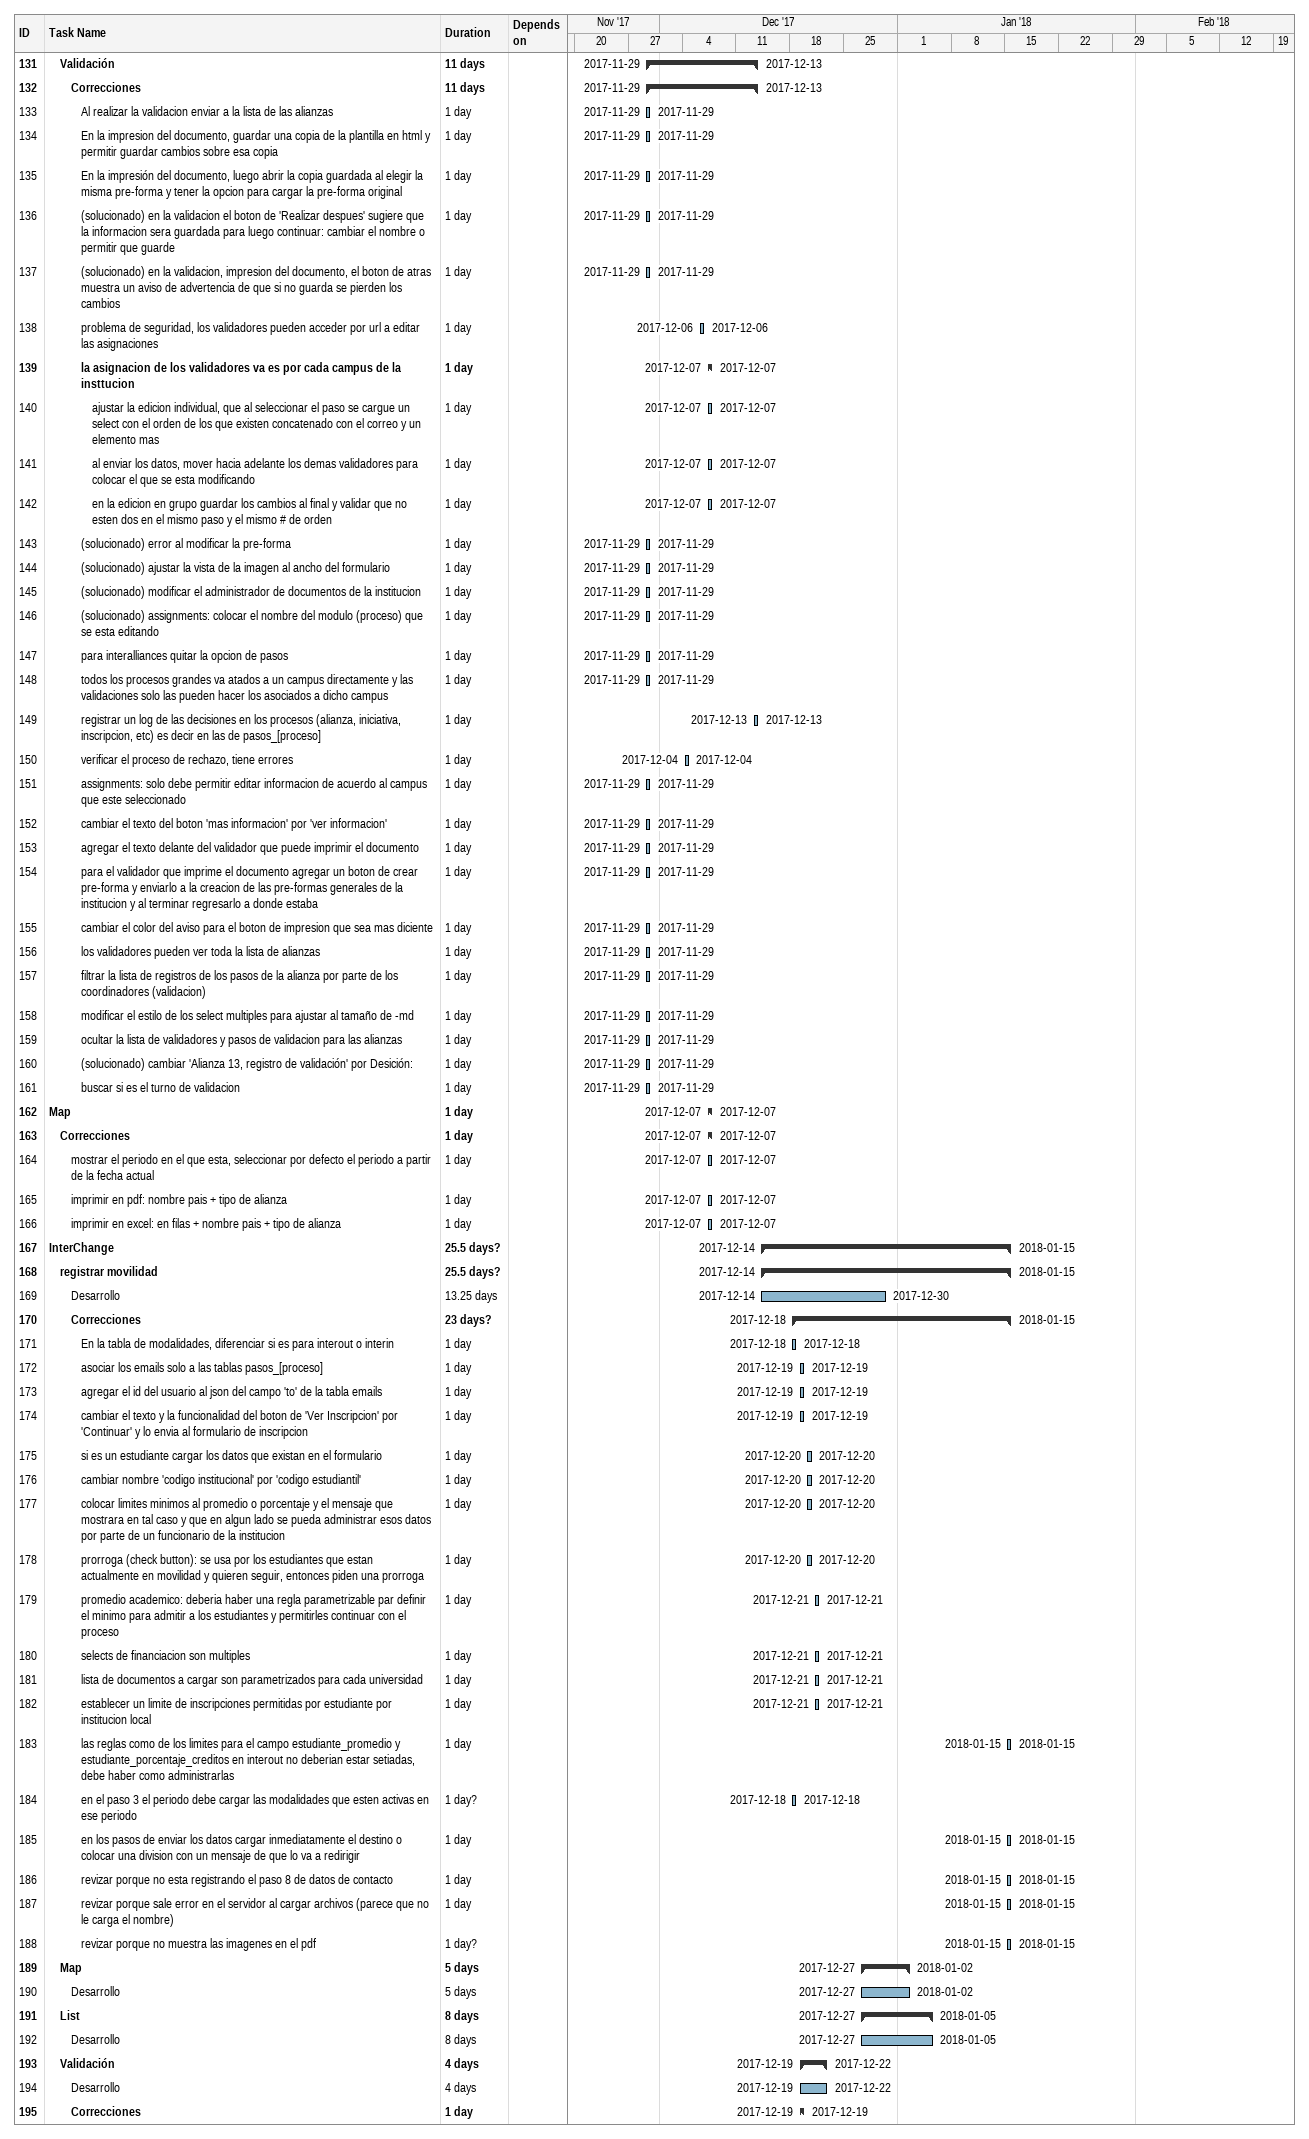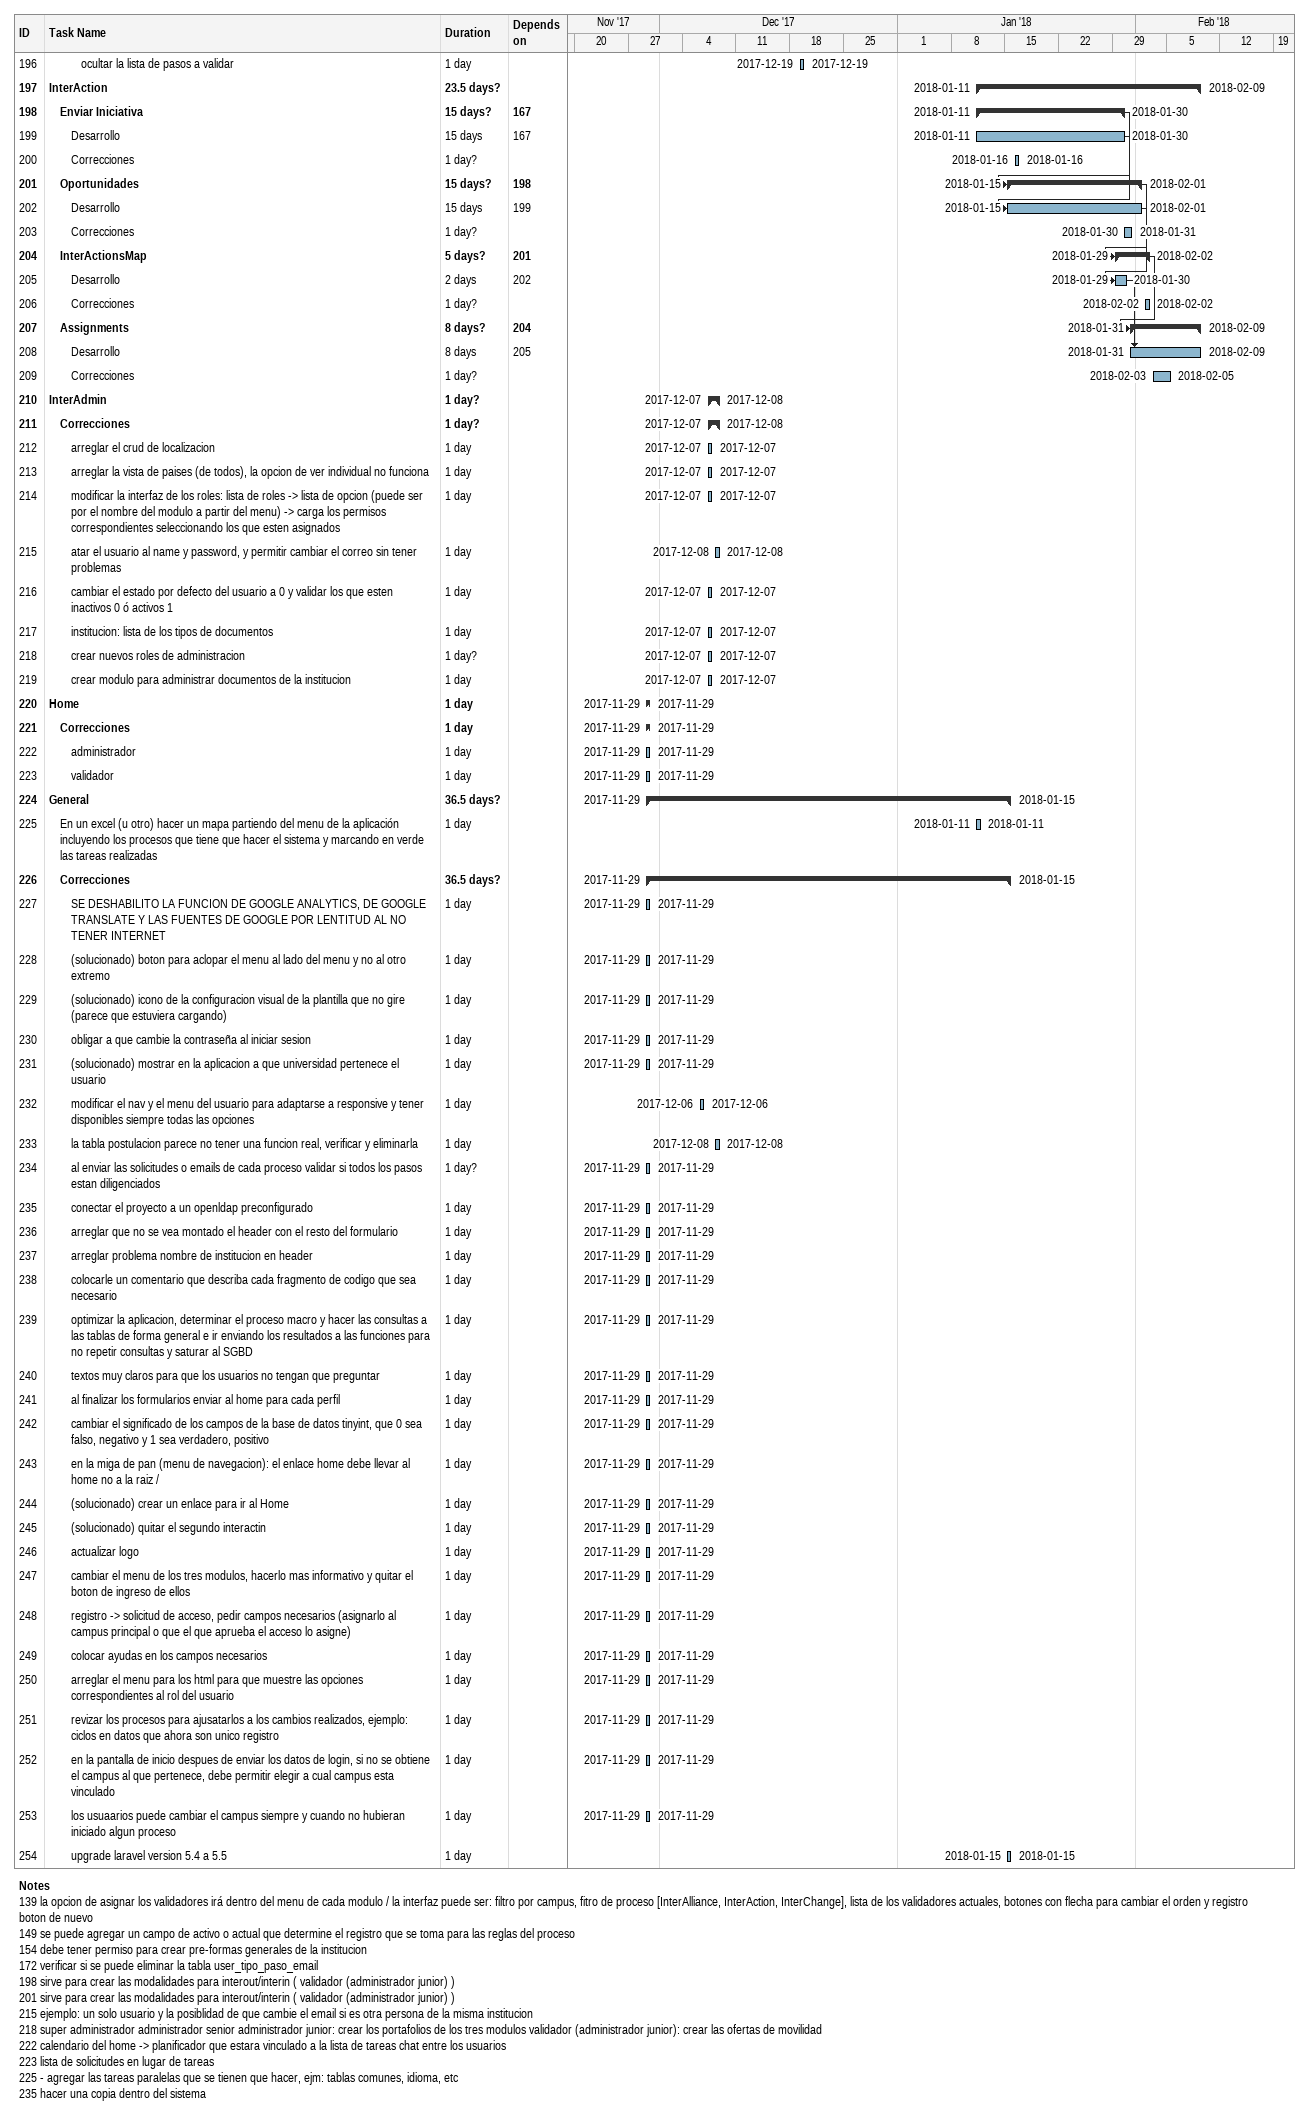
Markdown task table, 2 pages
| ID | Level | Task | Duration | Start | Finish | Predecessors |
|---|---|---|---|---|---|---|
| 131 | 2 | **Validación** | 11d | 2017-11-29 | 2017-12-13 |  |
| 132 | 3 | **Correcciones** | 11d | 2017-11-29 | 2017-12-13 |  |
| 133 | 4 | Al realizar la validacion enviar a la lista de las alianzas | 1d | 2017-11-29 | 2017-11-29 |  |
| 134 | 4 | En la impresion del documento, guardar una copia de la plantilla en html y permitir guardar cambios sobre esa copia | 1d | 2017-11-29 | 2017-11-29 |  |
| 135 | 4 | En la impresión del documento, luego abrir la copia guardada al elegir la misma pre-forma y tener la opcion para cargar la pre-forma original | 1d | 2017-11-29 | 2017-11-29 |  |
| 136 | 4 | (solucionado) en la validacion el boton de 'Realizar despues' sugiere que la informacion sera guardada para luego continuar: cambiar el nombre o permitir que guarde | 1d | 2017-11-29 | 2017-11-29 |  |
| 137 | 4 | (solucionado) en la validacion, impresion del documento, el boton de atras muestra un aviso de advertencia de que si no guarda se pierden los cambios | 1d | 2017-11-29 | 2017-11-29 |  |
| 138 | 4 | problema de seguridad, los validadores pueden acceder por url a editar las asignaciones | 1d | 2017-12-06 | 2017-12-06 |  |
| 139 | 4 | **la asignacion de los validadores va es por cada campus de la insttucion** | 1d | 2017-12-07 | 2017-12-07 |  |
| 140 | 5 | ajustar la edicion individual, que al seleccionar el paso se cargue un select con el orden de los que existen concatenado con el correo y un elemento mas | 1d | 2017-12-07 | 2017-12-07 |  |
| 141 | 5 | al enviar los datos, mover hacia adelante los demas validadores para colocar el que se esta modificando | 1d | 2017-12-07 | 2017-12-07 |  |
| 142 | 5 | en la edicion en grupo guardar los cambios al final y validar que no esten dos en el mismo paso y el mismo # de orden | 1d | 2017-12-07 | 2017-12-07 |  |
| 143 | 4 | (solucionado) error al modificar la pre-forma | 1d | 2017-11-29 | 2017-11-29 |  |
| 144 | 4 | (solucionado) ajustar la vista de la imagen al ancho del formulario | 1d | 2017-11-29 | 2017-11-29 |  |
| 145 | 4 | (solucionado) modificar el administrador de documentos de la institucion | 1d | 2017-11-29 | 2017-11-29 |  |
| 146 | 4 | (solucionado) assignments: colocar el nombre del modulo (proceso) que se esta editando | 1d | 2017-11-29 | 2017-11-29 |  |
| 147 | 4 | para interalliances quitar la opcion de pasos | 1d | 2017-11-29 | 2017-11-29 |  |
| 148 | 4 | todos los procesos grandes va atados a un campus directamente y las validaciones solo las pueden hacer los asociados a dicho campus | 1d | 2017-11-29 | 2017-11-29 |  |
| 149 | 4 | registrar un log de las decisiones en los procesos (alianza, iniciativa, inscripcion, etc) es decir en las de pasos_[proceso] | 1d | 2017-12-13 | 2017-12-13 |  |
| 150 | 4 | verificar el proceso de rechazo, tiene errores | 1d | 2017-12-04 | 2017-12-04 |  |
| 151 | 4 | assignments: solo debe permitir editar informacion de acuerdo al campus que este seleccionado | 1d | 2017-11-29 | 2017-11-29 |  |
| 152 | 4 | cambiar el texto del boton 'mas informacion' por 'ver informacion' | 1d | 2017-11-29 | 2017-11-29 |  |
| 153 | 4 | agregar el texto delante del validador que puede imprimir el documento | 1d | 2017-11-29 | 2017-11-29 |  |
| 154 | 4 | para el validador que imprime el documento agregar un boton de crear pre-forma y enviarlo a la creacion de las pre-formas generales de la institucion y al terminar regresarlo a donde estaba | 1d | 2017-11-29 | 2017-11-29 |  |
| 155 | 4 | cambiar el color del aviso para el boton de impresion que sea mas diciente | 1d | 2017-11-29 | 2017-11-29 |  |
| 156 | 4 | los validadores pueden ver toda la lista de alianzas | 1d | 2017-11-29 | 2017-11-29 |  |
| 157 | 4 | filtrar la lista de registros de los pasos de la alianza por parte de los coordinadores (validacion) | 1d | 2017-11-29 | 2017-11-29 |  |
| 158 | 4 | modificar el estilo de los select multiples para ajustar al tamaño de -md | 1d | 2017-11-29 | 2017-11-29 |  |
| 159 | 4 | ocultar la lista de validadores y pasos de validacion para las alianzas | 1d | 2017-11-29 | 2017-11-29 |  |
| 160 | 4 | (solucionado) cambiar 'Alianza 13, registro de validación' por Desición: | 1d | 2017-11-29 | 2017-11-29 |  |
| 161 | 4 | buscar si es el turno de validacion | 1d | 2017-11-29 | 2017-11-29 |  |
| 162 | 1 | **Map** | 1d | 2017-12-07 | 2017-12-07 |  |
| 163 | 2 | **Correcciones** | 1d | 2017-12-07 | 2017-12-07 |  |
| 164 | 3 | mostrar el periodo en el que esta, seleccionar por defecto el periodo a partir de la fecha actual | 1d | 2017-12-07 | 2017-12-07 |  |
| 165 | 3 | imprimir en pdf: nombre pais + tipo de alianza | 1d | 2017-12-07 | 2017-12-07 |  |
| 166 | 3 | imprimir en excel: en filas + nombre pais + tipo de alianza | 1d | 2017-12-07 | 2017-12-07 |  |
| 167 | 1 | **InterChange** | 25.5d? | 2017-12-14 | 2018-01-15 |  |
| 168 | 2 | **registrar movilidad** | 25.5d? | 2017-12-14 | 2018-01-15 |  |
| 169 | 3 | Desarrollo | 13.25d | 2017-12-14 | 2017-12-30 |  |
| 170 | 3 | **Correcciones** | 23d? | 2017-12-18 | 2018-01-15 |  |
| 171 | 4 | En la tabla de modalidades, diferenciar si es para interout o interin | 1d | 2017-12-18 | 2017-12-18 |  |
| 172 | 4 | asociar los emails solo a las tablas pasos_[proceso] | 1d | 2017-12-19 | 2017-12-19 |  |
| 173 | 4 | agregar el id del usuario al json del campo 'to' de la tabla emails | 1d | 2017-12-19 | 2017-12-19 |  |
| 174 | 4 | cambiar el texto y la funcionalidad del boton de 'Ver Inscripcion' por 'Continuar' y lo envia al formulario de inscripcion | 1d | 2017-12-19 | 2017-12-19 |  |
| 175 | 4 | si es un estudiante cargar los datos que existan en el formulario | 1d | 2017-12-20 | 2017-12-20 |  |
| 176 | 4 | cambiar nombre 'codigo institucional' por 'codigo estudiantil' | 1d | 2017-12-20 | 2017-12-20 |  |
| 177 | 4 | colocar limites minimos al promedio o porcentaje y el mensaje que mostrara en tal caso y que en algun lado se pueda administrar esos datos por parte de un funcionario de la institucion | 1d | 2017-12-20 | 2017-12-20 |  |
| 178 | 4 | prorroga (check button): se usa por los estudiantes que estan actualmente en movilidad y quieren seguir, entonces piden una prorroga | 1d | 2017-12-20 | 2017-12-20 |  |
| 179 | 4 | promedio academico: deberia haber una regla parametrizable par definir el minimo para admitir a los estudiantes y permitirles continuar con el proceso | 1d | 2017-12-21 | 2017-12-21 |  |
| 180 | 4 | selects de financiacion son multiples | 1d | 2017-12-21 | 2017-12-21 |  |
| 181 | 4 | lista de documentos a cargar son parametrizados para cada universidad | 1d | 2017-12-21 | 2017-12-21 |  |
| 182 | 4 | establecer un limite de inscripciones permitidas por estudiante por institucion local | 1d | 2017-12-21 | 2017-12-21 |  |
| 183 | 4 | las reglas como de los limites para el campo estudiante_promedio y estudiante_porcentaje_creditos en interout no deberian estar setiadas, debe haber como administrarlas | 1d | 2018-01-15 | 2018-01-15 |  |
| 184 | 4 | en el paso 3 el periodo debe cargar las modalidades que esten activas en ese periodo | 1d? | 2017-12-18 | 2017-12-18 |  |
| 185 | 4 | en los pasos de enviar los datos cargar inmediatamente el destino o colocar una division con un mensaje de que lo va a redirigir | 1d | 2018-01-15 | 2018-01-15 |  |
| 186 | 4 | revizar porque no esta registrando el paso 8 de datos de contacto | 1d | 2018-01-15 | 2018-01-15 |  |
| 187 | 4 | revizar porque sale error en el servidor al cargar archivos (parece que no le carga el nombre) | 1d | 2018-01-15 | 2018-01-15 |  |
| 188 | 4 | revizar porque no muestra las imagenes en el pdf | 1d? | 2018-01-15 | 2018-01-15 |  |
| 189 | 2 | **Map** | 5d | 2017-12-27 | 2018-01-02 |  |
| 190 | 3 | Desarrollo | 5d | 2017-12-27 | 2018-01-02 |  |
| 191 | 2 | **List** | 8d | 2017-12-27 | 2018-01-05 |  |
| 192 | 3 | Desarrollo | 8d | 2017-12-27 | 2018-01-05 |  |
| 193 | 2 | **Validación** | 4d | 2017-12-19 | 2017-12-22 |  |
| 194 | 3 | Desarrollo | 4d | 2017-12-19 | 2017-12-22 |  |
| 195 | 3 | **Correcciones** | 1d | 2017-12-19 | 2017-12-19 |  |
| 196 | 4 | ocultar la lista de pasos a validar | 1d | 2017-12-19 | 2017-12-19 |  |
| 197 | 1 | **InterAction** | 23.5d? | 2018-01-11 | 2018-02-09 |  |
| 198 | 2 | **Enviar Iniciativa** | 15d? | 2018-01-11 | 2018-01-30 | 167 |
| 199 | 3 | Desarrollo | 15d | 2018-01-11 | 2018-01-30 | 167 |
| 200 | 3 | Correcciones | 1d? | 2018-01-16 | 2018-01-16 |  |
| 201 | 2 | **Oportunidades** | 15d? | 2018-01-15 | 2018-02-01 | 198 |
| 202 | 3 | Desarrollo | 15d | 2018-01-15 | 2018-02-01 | 199 |
| 203 | 3 | Correcciones | 1d? | 2018-01-30 | 2018-01-31 |  |
| 204 | 2 | **InterActionsMap** | 5d? | 2018-01-29 | 2018-02-02 | 201 |
| 205 | 3 | Desarrollo | 2d | 2018-01-29 | 2018-01-30 | 202 |
| 206 | 3 | Correcciones | 1d? | 2018-02-02 | 2018-02-02 |  |
| 207 | 2 | **Assignments** | 8d? | 2018-01-31 | 2018-02-09 | 204 |
| 208 | 3 | Desarrollo | 8d | 2018-01-31 | 2018-02-09 | 205 |
| 209 | 3 | Correcciones | 1d? | 2018-02-03 | 2018-02-05 |  |
| 210 | 1 | **InterAdmin** | 1d? | 2017-12-07 | 2017-12-08 |  |
| 211 | 2 | **Correcciones** | 1d? | 2017-12-07 | 2017-12-08 |  |
| 212 | 3 | arreglar el crud de localizacion | 1d | 2017-12-07 | 2017-12-07 |  |
| 213 | 3 | arreglar la vista de paises (de todos), la opcion de ver individual no funciona | 1d | 2017-12-07 | 2017-12-07 |  |
| 214 | 3 | modificar la interfaz de los roles: lista de roles -> lista de opcion (puede ser por el nombre del modulo a partir del menu) -> carga los permisos correspondientes seleccionando los que esten asignados | 1d | 2017-12-07 | 2017-12-07 |  |
| 215 | 3 | atar el usuario al name y password, y permitir cambiar el correo sin tener problemas | 1d | 2017-12-08 | 2017-12-08 |  |
| 216 | 3 | cambiar el estado por defecto del usuario a 0 y validar los que esten inactivos 0 ó activos 1 | 1d | 2017-12-07 | 2017-12-07 |  |
| 217 | 3 | institucion: lista de los tipos de documentos | 1d | 2017-12-07 | 2017-12-07 |  |
| 218 | 3 | crear nuevos roles de administracion | 1d? | 2017-12-07 | 2017-12-07 |  |
| 219 | 3 | crear modulo para administrar documentos de la institucion | 1d | 2017-12-07 | 2017-12-07 |  |
| 220 | 1 | **Home** | 1d | 2017-11-29 | 2017-11-29 |  |
| 221 | 2 | **Correcciones** | 1d | 2017-11-29 | 2017-11-29 |  |
| 222 | 3 | administrador | 1d | 2017-11-29 | 2017-11-29 |  |
| 223 | 3 | validador | 1d | 2017-11-29 | 2017-11-29 |  |
| 224 | 1 | **General** | 36.5d? | 2017-11-29 | 2018-01-15 |  |
| 225 | 2 | En un excel (u otro) hacer un mapa partiendo del menu de la aplicación incluyendo los procesos que tiene que hacer el sistema y marcando en verde las tareas realizadas | 1d | 2018-01-11 | 2018-01-11 |  |
| 226 | 2 | **Correcciones** | 36.5d? | 2017-11-29 | 2018-01-15 |  |
| 227 | 3 | SE DESHABILITO LA FUNCION DE GOOGLE ANALYTICS, DE GOOGLE TRANSLATE Y LAS FUENTES DE GOOGLE POR LENTITUD AL NO TENER INTERNET | 1d | 2017-11-29 | 2017-11-29 |  |
| 228 | 3 | (solucionado) boton para aclopar el menu al lado del menu y no al otro extremo | 1d | 2017-11-29 | 2017-11-29 |  |
| 229 | 3 | (solucionado) icono de la configuracion visual de la plantilla que no gire (parece que estuviera cargando) | 1d | 2017-11-29 | 2017-11-29 |  |
| 230 | 3 | obligar a que cambie la contraseña al iniciar sesion | 1d | 2017-11-29 | 2017-11-29 |  |
| 231 | 3 | (solucionado) mostrar en la aplicacion a que universidad pertenece el usuario | 1d | 2017-11-29 | 2017-11-29 |  |
| 232 | 3 | modificar el nav y el menu del usuario para adaptarse a responsive y tener disponibles siempre todas las opciones | 1d | 2017-12-06 | 2017-12-06 |  |
| 233 | 3 | la tabla postulacion parece no tener una funcion real, verificar y eliminarla | 1d | 2017-12-08 | 2017-12-08 |  |
| 234 | 3 | al enviar las solicitudes o emails de cada proceso validar si todos los pasos estan diligenciados | 1d? | 2017-11-29 | 2017-11-29 |  |
| 235 | 3 | conectar el proyecto a un openldap preconfigurado | 1d | 2017-11-29 | 2017-11-29 |  |
| 236 | 3 | arreglar que no se vea montado el header con el resto del formulario | 1d | 2017-11-29 | 2017-11-29 |  |
| 237 | 3 | arreglar problema nombre de institucion en header | 1d | 2017-11-29 | 2017-11-29 |  |
| 238 | 3 | colocarle un comentario que describa cada fragmento de codigo que sea necesario | 1d | 2017-11-29 | 2017-11-29 |  |
| 239 | 3 | optimizar la aplicacion, determinar el proceso macro y hacer las consultas a las tablas de forma general e ir enviando los resultados a las funciones para no repetir consultas y saturar al SGBD | 1d | 2017-11-29 | 2017-11-29 |  |
| 240 | 3 | textos muy claros para que los usuarios no tengan que preguntar | 1d | 2017-11-29 | 2017-11-29 |  |
| 241 | 3 | al finalizar los formularios enviar al home para cada perfil | 1d | 2017-11-29 | 2017-11-29 |  |
| 242 | 3 | cambiar el significado de los campos de la base de datos tinyint, que 0 sea falso, negativo y 1 sea verdadero, positivo | 1d | 2017-11-29 | 2017-11-29 |  |
| 243 | 3 | en la miga de pan (menu de navegacion): el enlace home debe llevar al home no a la raiz / | 1d | 2017-11-29 | 2017-11-29 |  |
| 244 | 3 | (solucionado) crear un enlace para ir al Home | 1d | 2017-11-29 | 2017-11-29 |  |
| 245 | 3 | (solucionado) quitar el segundo interactin | 1d | 2017-11-29 | 2017-11-29 |  |
| 246 | 3 | actualizar logo | 1d | 2017-11-29 | 2017-11-29 |  |
| 247 | 3 | cambiar el menu de los tres modulos, hacerlo mas informativo y quitar el boton de ingreso de ellos | 1d | 2017-11-29 | 2017-11-29 |  |
| 248 | 3 | registro -> solicitud de acceso, pedir campos necesarios (asignarlo al campus principal o que el que aprueba el acceso lo asigne) | 1d | 2017-11-29 | 2017-11-29 |  |
| 249 | 3 | colocar ayudas en los campos necesarios | 1d | 2017-11-29 | 2017-11-29 |  |
| 250 | 3 | arreglar el menu para los html para que muestre las opciones correspondientes al rol del usuario | 1d | 2017-11-29 | 2017-11-29 |  |
| 251 | 3 | revizar los procesos para ajusatarlos a los cambios realizados, ejemplo: ciclos en datos que ahora son unico registro | 1d | 2017-11-29 | 2017-11-29 |  |
| 252 | 3 | en la pantalla de inicio despues de enviar los datos de login, si no se obtiene el campus al que pertenece, debe permitir elegir a cual campus esta vinculado | 1d | 2017-11-29 | 2017-11-29 |  |
| 253 | 3 | los usuaarios puede cambiar el campus siempre y cuando no hubieran iniciado algun proceso | 1d | 2017-11-29 | 2017-11-29 |  |
| 254 | 3 | upgrade laravel version 5.4 a 5.5 | 1d | 2018-01-15 | 2018-01-15 |  |

Notes
- 139: la opcion de asignar los validadores irá dentro del menu de cada modulo / la interfaz puede ser: filtro por campus, fitro de proceso [InterAlliance, InterAction, InterChange], lista de los validadores actuales, botones con flecha para cambiar el orden y registro boton de nuevo
- 149: se puede agregar un campo de activo o actual que determine el registro que se toma para las reglas del proceso
- 154: debe tener permiso para crear pre-formas generales de la institucion
- 172: verificar si se puede eliminar la tabla user_tipo_paso_email
- 198: sirve para crear las modalidades para interout/interin ( validador (administrador junior) )
- 201: sirve para crear las modalidades para interout/interin ( validador (administrador junior) )
- 215: ejemplo: un solo usuario y la posiblidad de que cambie el email si es otra persona de la misma institucion
- 218: super administrador administrador senior administrador junior: crear los portafolios de los tres modulos validador (administrador junior): crear las ofertas de movilidad
- 222: calendario del home -> planificador que estara vinculado a la lista de tareas chat entre los usuarios
- 223: lista de solicitudes en lugar de tareas
- 225: - agregar las tareas paralelas que se tienen que hacer, ejm: tablas comunes, idioma, etc
- 235: hacer una copia dentro del sistema
